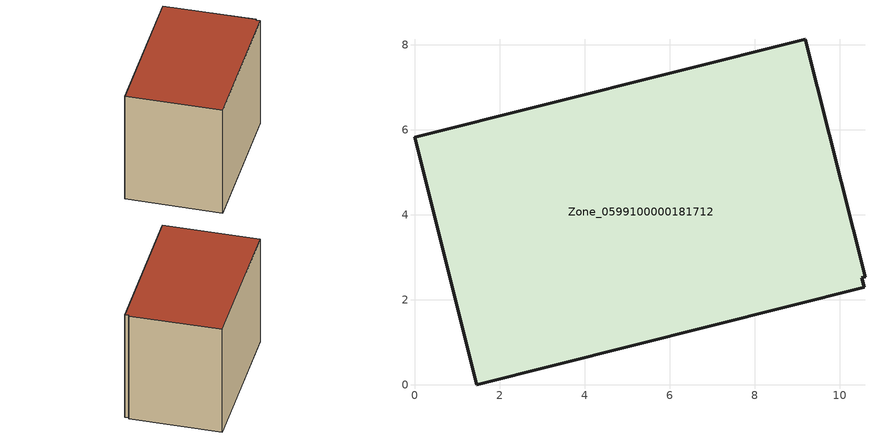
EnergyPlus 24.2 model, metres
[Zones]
Zone_0599100000181712
 floor ground (C_G): 10.6,2.55 10.52,2.52 10.59,2.29 1.46,0 0,5.82 9.19,8.13 z0
 wall outside (C_F): 10.6,2.55 9.19,8.13 0,5.82 1.46,0 10.59,2.29 10.52,2.52 10.6,2.55 z0:7.57
 roof outside (C_R): 10.52,2.52 10.6,2.55 9.19,8.13 0,5.82 1.46,0 10.59,2.29 z7.57
[BUILDING]
Pand.0599100000181712: North Axis=0; Terrain=City; Loads Convergence Tolerance Value=0.04; Temperature Convergence Tolerance Value=0.4; Solar Distribution=FullExterior; Maximum Number of Warmup Days=25; Minimum Number of Warmup Days=1
[Site:Location]
Rotterdam.The.Hague.AP_ZH_NLD Design_Conditions: Latitude=51.96; Longitude=4.45; Time Zone=1; Elevation=-4.5
[SITE:GROUNDTEMPERATURE:BUILDINGSURFACE]
18, 18, 18, 18, 18, 18, 18, 18, 18, 18, 18, 18
[MATERIAL] Thermal Absorptance=0.9; Solar Absorptance=0.7; Visible Absorptance=0.7
Name | Roughness | Thickness | Conductivity | Density | Specific Heat
G.TI.1965-1974 | MediumSmooth | 0.15 | 0.882353 | 540 | 1210
F.TI.1965-1974 | Rough | 0.3 | 0.697674 | 1920 | 840
R.TI.1965-1974 | MediumRough | 0.2 | 0.232558 | 1500 | 1000
[CONSTRUCTION]
C_G: G.TI.1965-1974
C_F: F.TI.1965-1974
C_R: R.TI.1965-1974
[ZONE]
Zone_0599100000181712: Type=1; Multiplier=1; Ceiling Height=Autocalculate; Volume=Autocalculate; Floor Area=autocalculate; Part of Total Floor Area=Yes
[ZONEINFILTRATION:DESIGNFLOWRATE]
Infil_Zone_0599100000181712: Zone or ZoneList or Space or SpaceList=Zone_0599100000181712; Schedule=AlwaysOn; Design Flow Rate Calculation Method=Flow/Area; Flow Rate per Floor Area=0.003; Constant Term Coefficient=1; Temperature Term Coefficient=0; Velocity Term Coefficient=0; Velocity Squared Term Coefficient=0
[HVACTEMPLATE:ZONE:IDEALLOADSAIRSYSTEM]
Zone_0599100000181712: Maximum Heating Supply Air Temperature=50; Minimum Cooling Supply Air Temperature=13; Maximum Heating Supply Air Humidity Ratio=0.0156; Minimum Cooling Supply Air Humidity Ratio=0.0077; Heating Limit=NoLimit; Cooling Limit=NoLimit; Dehumidification Control Type=ConstantSensibleHeatRatio; Cooling Sensible Heat Ratio=0.7; Dehumidification Setpoint=60; Humidification Control Type=None; Humidification Setpoint=30; Outdoor Air Method=None; Outdoor Air Flow Rate per Person=0.00944; Outdoor Air Flow Rate per Zone Floor Area=0; Outdoor Air Flow Rate per Zone=0; Demand Controlled Ventilation Type=None; Outdoor Air Economizer Type=NoEconomizer; Heat Recovery Type=None; Sensible Heat Recovery Effectiveness=0.7; Latent Heat Recovery Effectiveness=0.65
[ZONECONTROL:THERMOSTAT]
ThermostatControl_Zone_0599100000181712: Zone or ZoneList=Zone_0599100000181712; Control Type Schedule=DualSetpointControlType; Control 1=Thermostat_Zone_0599100000181712; Temperature Difference Between Cutout And Setpoint=0
[THERMOSTATSETPOINT:DUALSETPOINT]
Thermostat_Zone_0599100000181712: Heating Setpoint Temperature Schedule=HeatingSetpoint_Zone_0599100000181712; Cooling Setpoint Temperature Schedule=CoolingSetpoint_Zone_0599100000181712
[SCHEDULE:COMPACT]
HeatingSetpoint_Zone_0599100000181712: Through: 12/31, For: AllDays, Until: 24:00, 21
CoolingSetpoint_Zone_0599100000181712: Through: 12/31, For: AllDays, Until: 24:00, 24
DualSetpointControlType: Through: 12/31, For: AllDays, Until: 24:00, 4
AlwaysOn: Through: 12/31, For: AllDays, Until: 24:00, 1
